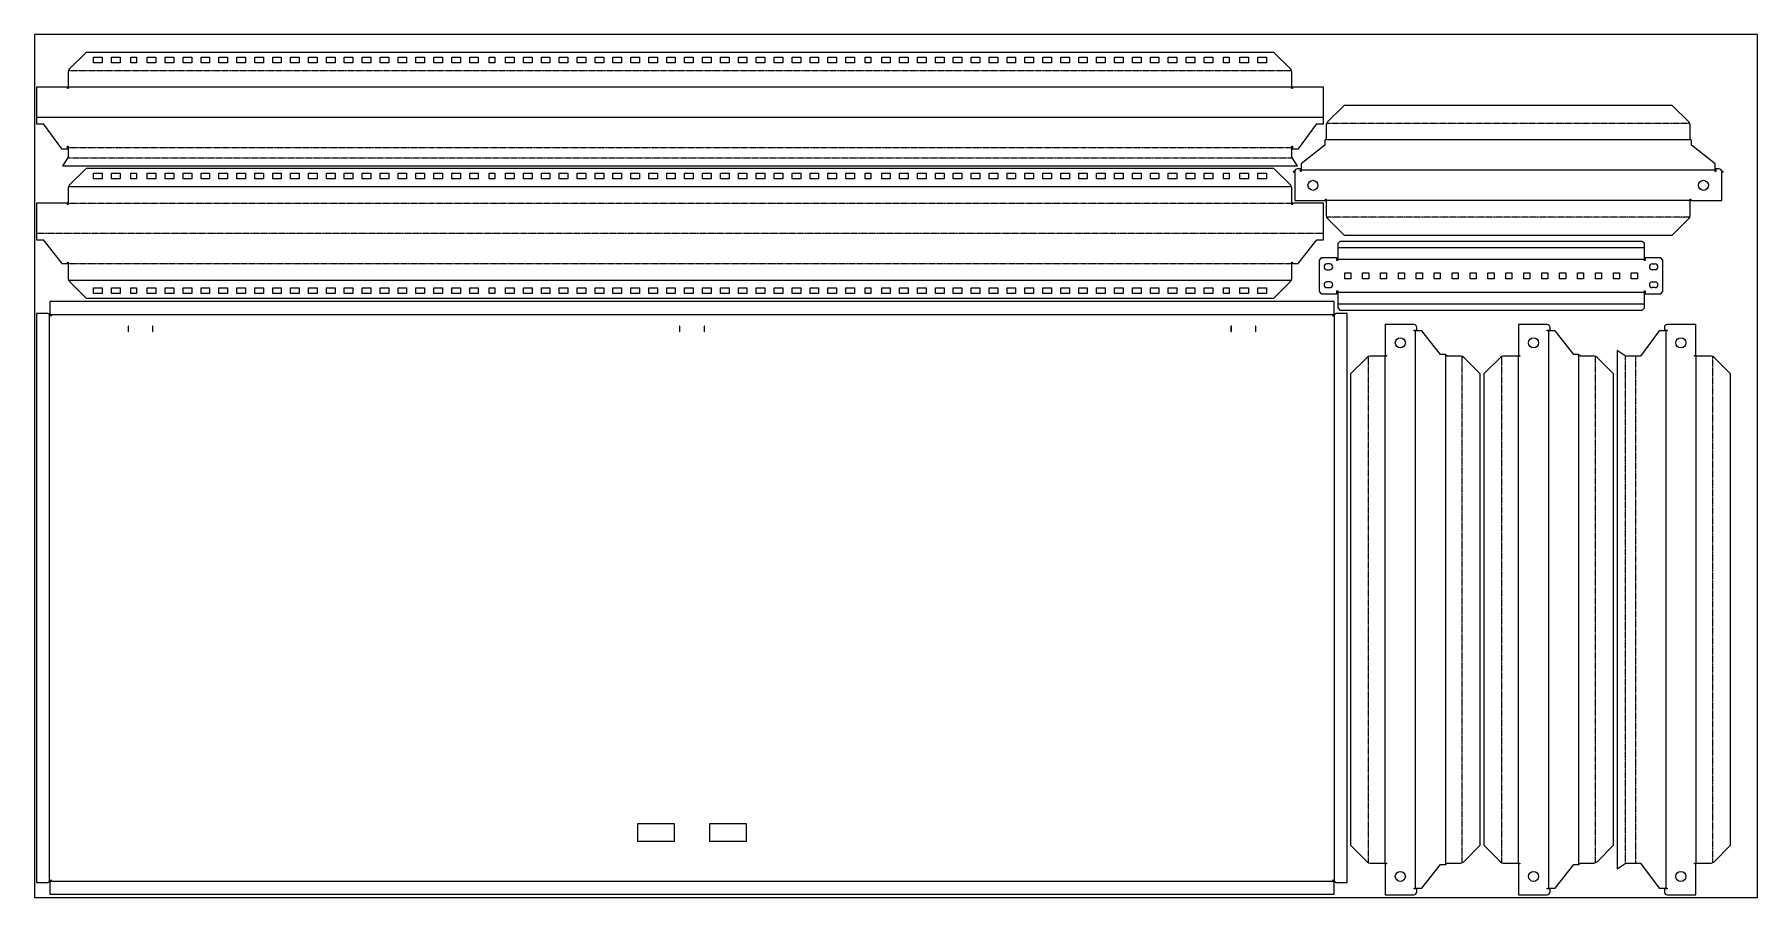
# Model space of a CAD drawing. Extents: x 0 to 2405, y 0 to 1205.
import ezdxf

# ---------------------------------------------------------------- set-up
doc = ezdxf.new("R2010")
doc.units = 0
doc.linetypes.add('HIDDEN', pattern=[0.375, 0.25, -0.125])
for name, color, linetype in [('GREEN', 3, 'CONTINUOUS'), ('RED', 1, 'CONTINUOUS'), ('WHITE', 7, 'CONTINUOUS')]:
    doc.layers.add(name, color=color, linetype=linetype)

msp = doc.modelspace()

# ---------------------------------------------------------------- linework, layer by layer
at = {"layer": 'GREEN', "linetype": 'HIDDEN'}
for p, q in [((47.565919, 1154.8935), (1754.434081, 1154.8935)), ((2310.356677, 1080.8935), (1803.643323, 1080.8935)), ((47, 1047.2545), (1755, 1047.2545)), ((46.319334, 1032.890096), (1755.680666, 1032.890096)), ((47, 969.6805), (1755, 969.6805)), ((2310.434081, 950.0415), (1803.565919, 950.0415)), ((3, 927.4675), (1799, 927.4675)), ((47, 885.2545), (1755, 885.2545)), ((1862.1065, 48.565919), (1862.1065, 755.434081)), ((1992.9585, 48.643323), (1992.9585, 755.356677)), ((2048.1065, 48.565919), (2048.1065, 755.434081)), ((2178.9585, 48.643323), (2178.9585, 755.356677)), ((2220.257905, 756.680666), (2220.257905, 47.319334)), ((2234.622309, 756), (2234.622309, 48)), ((2342.261309, 755.424142), (2342.261309, 48.641076))]:
    msp.add_line(p, q, dxfattribs=at)
at = {"layer": 'GREEN', "linetype": 'CONTINUOUS'}
for p, q in [((47, 1131.6805), (1755, 1131.6805)), ((3, 1089.4675), (1799, 1089.4675)), ((2312.479177, 1057.6805), (1801.520823, 1057.6805)), ((2346, 1015.4675), (1768, 1015.4675)), ((47.693489, 992.8935), (1754.306511, 992.8935)), ((2311, 973.2545), (1803, 973.2545)), ((1819, 907.3935), (2247, 907.3935)), ((1819, 891.1805), (2247, 891.1805)), ((47.566538, 862.0415), (1754.433462, 862.0415)), ((1819, 844.9675), (2247, 844.9675)), ((1819, 828.7545), (2247, 828.7545)), ((21.1065, 22.937), (21.1065, 813.637)), ((22.263, 813.8935), (1813.163, 813.8935)), ((1814.3195, 22.937), (1814.3195, 813.637)), ((1927.5325, 13), (1927.5325, 791)), ((2113.5325, 13), (2113.5325, 791)), ((2276.835309, 791), (2276.835309, 13)), ((1885.3195, 48), (1885.3195, 756)), ((1969.7455, 46.520823), (1969.7455, 757.479177)), ((2071.3195, 48), (2071.3195, 756)), ((2155.7455, 46.520823), (2155.7455, 757.479177)), ((2319.048309, 756), (2319.048309, 48)), ((22.263, 22.6805), (1813.163, 22.6805))]:
    msp.add_line(p, q, dxfattribs=at)
at = {"layer": 'RED', "linetype": 'CONTINUOUS'}
for p, q in [((130.648907, 797.887), (130.648907, 790.387)), ((131.148907, 797.887), (130.648907, 797.887)), ((131.148907, 790.387), (131.148907, 797.887)), ((165.348907, 797.887), (164.848907, 797.887)), ((164.848907, 797.887), (164.848907, 790.387)), ((165.348907, 790.387), (165.348907, 797.887)), ((900.363, 797.887), (900.363, 790.387)), ((900.863, 797.887), (900.363, 797.887)), ((900.863, 790.387), (900.863, 797.887)), ((935.063, 797.887), (934.563, 797.887)), ((934.563, 797.887), (934.563, 790.387)), ((935.063, 790.387), (935.063, 797.887)), ((1670.577093, 797.887), (1670.077093, 797.887)), ((1670.077093, 797.887), (1670.077093, 790.387)), ((1670.577093, 790.387), (1670.577093, 797.887)), ((1704.777093, 797.887), (1704.277093, 797.887)), ((1704.277093, 797.887), (1704.277093, 790.387)), ((1704.777093, 790.387), (1704.777093, 797.887)), ((130.648907, 790.387), (131.148907, 790.387)), ((164.848907, 790.387), (165.348907, 790.387)), ((900.363, 790.387), (900.863, 790.387)), ((934.563, 790.387), (935.063, 790.387)), ((1670.077093, 790.387), (1670.577093, 790.387)), ((1704.277093, 790.387), (1704.777093, 790.387))]:
    msp.add_line(p, q, dxfattribs=at)
at = {"layer": 'WHITE', "linetype": 'CONTINUOUS'}
for p, q in [((2405, 1205), (0, 1205)), ((0, 1205), (0, 0)), ((2405, 0), (2405, 1205)), ((72, 1180), (48.9, 1156.9)), ((1730, 1180), (72, 1180)), ((1753.1, 1156.9), (1730, 1180)), ((47.522926, 1154.828837), (47, 1152.887)), ((48.9, 1156.9), (47.522926, 1154.828837)), ((82.5, 1165.5), (82.5, 1173.5)), ((82.5, 1173.5), (94.5, 1173.5)), ((94.5, 1165.5), (82.5, 1165.5)), ((94.5, 1173.5), (94.5, 1165.5)), ((107.5, 1165.5), (107.5, 1173.5)), ((107.5, 1173.5), (119.5, 1173.5)), ((119.5, 1165.5), (107.5, 1165.5)), ((119.5, 1173.5), (119.5, 1165.5)), ((134.5, 1173.5), (142.5, 1173.5)), ((134.5, 1165.5), (134.5, 1173.5)), ((142.5, 1165.5), (134.5, 1165.5)), ((142.5, 1173.5), (142.5, 1165.5)), ((157.5, 1165.5), (157.5, 1173.5)), ((157.5, 1173.5), (169.5, 1173.5)), ((169.5, 1165.5), (157.5, 1165.5)), ((169.5, 1173.5), (169.5, 1165.5)), ((182.5, 1165.5), (182.5, 1173.5)), ((182.5, 1173.5), (194.5, 1173.5)), ((194.5, 1165.5), (182.5, 1165.5)), ((194.5, 1173.5), (194.5, 1165.5)), ((207.5, 1165.5), (207.5, 1173.5)), ((207.5, 1173.5), (219.5, 1173.5)), ((219.5, 1165.5), (207.5, 1165.5)), ((219.5, 1173.5), (219.5, 1165.5)), ((232.5, 1165.5), (232.5, 1173.5)), ((232.5, 1173.5), (244.5, 1173.5)), ((244.5, 1165.5), (232.5, 1165.5)), ((244.5, 1173.5), (244.5, 1165.5)), ((257.5, 1165.5), (257.5, 1173.5)), ((257.5, 1173.5), (269.5, 1173.5)), ((269.5, 1165.5), (257.5, 1165.5)), ((269.5, 1173.5), (269.5, 1165.5)), ((282.5, 1165.5), (282.5, 1173.5)), ((282.5, 1173.5), (294.5, 1173.5)), ((294.5, 1165.5), (282.5, 1165.5)), ((294.5, 1173.5), (294.5, 1165.5)), ((307.5, 1165.5), (307.5, 1173.5)), ((307.5, 1173.5), (319.5, 1173.5)), ((319.5, 1165.5), (307.5, 1165.5)), ((319.5, 1173.5), (319.5, 1165.5)), ((332.5, 1165.5), (332.5, 1173.5)), ((332.5, 1173.5), (344.5, 1173.5)), ((344.5, 1165.5), (332.5, 1165.5)), ((344.5, 1173.5), (344.5, 1165.5)), ((357.5, 1165.5), (357.5, 1173.5)), ((357.5, 1173.5), (369.5, 1173.5)), ((369.5, 1165.5), (357.5, 1165.5)), ((369.5, 1173.5), (369.5, 1165.5)), ((382.5, 1165.5), (382.5, 1173.5)), ((382.5, 1173.5), (394.5, 1173.5)), ((394.5, 1165.5), (382.5, 1165.5)), ((394.5, 1173.5), (394.5, 1165.5)), ((407.5, 1165.5), (407.5, 1173.5)), ((407.5, 1173.5), (419.5, 1173.5)), ((419.5, 1165.5), (407.5, 1165.5)), ((419.5, 1173.5), (419.5, 1165.5)), ((432.5, 1165.5), (432.5, 1173.5)), ((432.5, 1173.5), (444.5, 1173.5)), ((444.5, 1165.5), (432.5, 1165.5)), ((444.5, 1173.5), (444.5, 1165.5)), ((457.5, 1165.5), (457.5, 1173.5)), ((457.5, 1173.5), (469.5, 1173.5)), ((469.5, 1165.5), (457.5, 1165.5)), ((469.5, 1173.5), (469.5, 1165.5)), ((482.5, 1165.5), (482.5, 1173.5)), ((482.5, 1173.5), (494.5, 1173.5)), ((494.5, 1165.5), (482.5, 1165.5)), ((494.5, 1173.5), (494.5, 1165.5)), ((507.5, 1165.5), (507.5, 1173.5)), ((507.5, 1173.5), (519.5, 1173.5)), ((519.5, 1165.5), (507.5, 1165.5)), ((519.5, 1173.5), (519.5, 1165.5)), ((532.5, 1165.5), (532.5, 1173.5)), ((532.5, 1173.5), (544.5, 1173.5)), ((544.5, 1165.5), (532.5, 1165.5)), ((544.5, 1173.5), (544.5, 1165.5)), ((557.5, 1165.5), (557.5, 1173.5)), ((557.5, 1173.5), (569.5, 1173.5)), ((569.5, 1165.5), (557.5, 1165.5)), ((569.5, 1173.5), (569.5, 1165.5)), ((582.5, 1165.5), (582.5, 1173.5)), ((582.5, 1173.5), (594.5, 1173.5)), ((594.5, 1165.5), (582.5, 1165.5)), ((594.5, 1173.5), (594.5, 1165.5)), ((607.5, 1165.5), (607.5, 1173.5)), ((607.5, 1173.5), (619.5, 1173.5)), ((619.5, 1165.5), (607.5, 1165.5)), ((619.5, 1173.5), (619.5, 1165.5)), ((634.5, 1165.5), (634.5, 1173.5)), ((634.5, 1173.5), (642.5, 1173.5)), ((642.5, 1165.5), (634.5, 1165.5)), ((642.5, 1173.5), (642.5, 1165.5)), ((657.5, 1165.5), (657.5, 1173.5)), ((657.5, 1173.5), (669.5, 1173.5)), ((669.5, 1165.5), (657.5, 1165.5)), ((669.5, 1173.5), (669.5, 1165.5)), ((682.5, 1165.5), (682.5, 1173.5)), ((682.5, 1173.5), (694.5, 1173.5)), ((694.5, 1165.5), (682.5, 1165.5)), ((694.5, 1173.5), (694.5, 1165.5)), ((707.5, 1165.5), (707.5, 1173.5)), ((707.5, 1173.5), (719.5, 1173.5)), ((719.5, 1165.5), (707.5, 1165.5)), ((719.5, 1173.5), (719.5, 1165.5)), ((732.5, 1165.5), (732.5, 1173.5)), ((732.5, 1173.5), (744.5, 1173.5)), ((744.5, 1165.5), (732.5, 1165.5)), ((744.5, 1173.5), (744.5, 1165.5)), ((757.5, 1165.5), (757.5, 1173.5)), ((757.5, 1173.5), (769.5, 1173.5)), ((769.5, 1165.5), (757.5, 1165.5)), ((769.5, 1173.5), (769.5, 1165.5)), ((782.5, 1165.5), (782.5, 1173.5)), ((782.5, 1173.5), (794.5, 1173.5)), ((794.5, 1165.5), (782.5, 1165.5)), ((794.5, 1173.5), (794.5, 1165.5)), ((807.5, 1165.5), (807.5, 1173.5)), ((807.5, 1173.5), (819.5, 1173.5)), ((819.5, 1165.5), (807.5, 1165.5)), ((819.5, 1173.5), (819.5, 1165.5)), ((832.5, 1165.5), (832.5, 1173.5)), ((832.5, 1173.5), (844.5, 1173.5)), ((844.5, 1165.5), (832.5, 1165.5)), ((844.5, 1173.5), (844.5, 1165.5)), ((857.5, 1165.5), (857.5, 1173.5)), ((857.5, 1173.5), (869.5, 1173.5)), ((869.5, 1165.5), (857.5, 1165.5)), ((869.5, 1173.5), (869.5, 1165.5)), ((882.5, 1165.5), (882.5, 1173.5)), ((882.5, 1173.5), (894.5, 1173.5)), ((894.5, 1165.5), (882.5, 1165.5)), ((894.5, 1173.5), (894.5, 1165.5)), ((907.5, 1165.5), (907.5, 1173.5)), ((907.5, 1173.5), (919.5, 1173.5)), ((919.5, 1165.5), (907.5, 1165.5)), ((919.5, 1173.5), (919.5, 1165.5)), ((932.5, 1165.5), (932.5, 1173.5)), ((932.5, 1173.5), (944.5, 1173.5)), ((944.5, 1165.5), (932.5, 1165.5)), ((944.5, 1173.5), (944.5, 1165.5)), ((957.5, 1165.5), (957.5, 1173.5)), ((957.5, 1173.5), (969.5, 1173.5)), ((969.5, 1165.5), (957.5, 1165.5)), ((969.5, 1173.5), (969.5, 1165.5)), ((982.5, 1165.5), (982.5, 1173.5)), ((982.5, 1173.5), (994.5, 1173.5)), ((994.5, 1165.5), (982.5, 1165.5)), ((994.5, 1173.5), (994.5, 1165.5)), ((1007.5, 1165.5), (1007.5, 1173.5)), ((1007.5, 1173.5), (1019.5, 1173.5)), ((1019.5, 1165.5), (1007.5, 1165.5)), ((1019.5, 1173.5), (1019.5, 1165.5)), ((1032.5, 1165.5), (1032.5, 1173.5)), ((1032.5, 1173.5), (1044.5, 1173.5)), ((1044.5, 1165.5), (1032.5, 1165.5)), ((1044.5, 1173.5), (1044.5, 1165.5)), ((1057.5, 1165.5), (1057.5, 1173.5)), ((1057.5, 1173.5), (1069.5, 1173.5)), ((1069.5, 1165.5), (1057.5, 1165.5)), ((1069.5, 1173.5), (1069.5, 1165.5)), ((1082.5, 1165.5), (1082.5, 1173.5)), ((1082.5, 1173.5), (1094.5, 1173.5)), ((1094.5, 1165.5), (1082.5, 1165.5)), ((1094.5, 1173.5), (1094.5, 1165.5)), ((1107.5, 1165.5), (1107.5, 1173.5)), ((1107.5, 1173.5), (1119.5, 1173.5)), ((1119.5, 1165.5), (1107.5, 1165.5)), ((1119.5, 1173.5), (1119.5, 1165.5)), ((1132.5, 1165.5), (1132.5, 1173.5)), ((1132.5, 1173.5), (1144.5, 1173.5)), ((1144.5, 1165.5), (1132.5, 1165.5)), ((1144.5, 1173.5), (1144.5, 1165.5)), ((1159.5, 1165.5), (1159.5, 1173.5)), ((1159.5, 1173.5), (1167.5, 1173.5)), ((1167.5, 1165.5), (1159.5, 1165.5)), ((1167.5, 1173.5), (1167.5, 1165.5)), ((1182.5, 1165.5), (1182.5, 1173.5)), ((1182.5, 1173.5), (1194.5, 1173.5)), ((1194.5, 1165.5), (1182.5, 1165.5)), ((1194.5, 1173.5), (1194.5, 1165.5)), ((1207.5, 1165.5), (1207.5, 1173.5)), ((1207.5, 1173.5), (1219.5, 1173.5)), ((1219.5, 1165.5), (1207.5, 1165.5)), ((1219.5, 1173.5), (1219.5, 1165.5)), ((1232.5, 1165.5), (1232.5, 1173.5)), ((1232.5, 1173.5), (1244.5, 1173.5)), ((1244.5, 1165.5), (1232.5, 1165.5)), ((1244.5, 1173.5), (1244.5, 1165.5)), ((1257.5, 1165.5), (1257.5, 1173.5)), ((1257.5, 1173.5), (1269.5, 1173.5)), ((1269.5, 1165.5), (1257.5, 1165.5)), ((1269.5, 1173.5), (1269.5, 1165.5)), ((1282.5, 1165.5), (1282.5, 1173.5)), ((1282.5, 1173.5), (1294.5, 1173.5)), ((1294.5, 1165.5), (1282.5, 1165.5)), ((1294.5, 1173.5), (1294.5, 1165.5)), ((1307.5, 1165.5), (1307.5, 1173.5)), ((1307.5, 1173.5), (1319.5, 1173.5)), ((1319.5, 1165.5), (1307.5, 1165.5)), ((1319.5, 1173.5), (1319.5, 1165.5)), ((1332.5, 1165.5), (1332.5, 1173.5)), ((1332.5, 1173.5), (1344.5, 1173.5)), ((1344.5, 1165.5), (1332.5, 1165.5)), ((1344.5, 1173.5), (1344.5, 1165.5)), ((1357.5, 1165.5), (1357.5, 1173.5)), ((1357.5, 1173.5), (1369.5, 1173.5)), ((1369.5, 1165.5), (1357.5, 1165.5)), ((1369.5, 1173.5), (1369.5, 1165.5)), ((1382.5, 1165.5), (1382.5, 1173.5)), ((1382.5, 1173.5), (1394.5, 1173.5)), ((1394.5, 1165.5), (1382.5, 1165.5)), ((1394.5, 1173.5), (1394.5, 1165.5)), ((1407.5, 1165.5), (1407.5, 1173.5)), ((1407.5, 1173.5), (1419.5, 1173.5)), ((1419.5, 1165.5), (1407.5, 1165.5)), ((1419.5, 1173.5), (1419.5, 1165.5)), ((1432.5, 1165.5), (1432.5, 1173.5)), ((1432.5, 1173.5), (1444.5, 1173.5)), ((1444.5, 1165.5), (1432.5, 1165.5)), ((1444.5, 1173.5), (1444.5, 1165.5)), ((1457.5, 1165.5), (1457.5, 1173.5)), ((1457.5, 1173.5), (1469.5, 1173.5)), ((1469.5, 1165.5), (1457.5, 1165.5)), ((1469.5, 1173.5), (1469.5, 1165.5)), ((1482.5, 1165.5), (1482.5, 1173.5)), ((1482.5, 1173.5), (1494.5, 1173.5)), ((1494.5, 1165.5), (1482.5, 1165.5)), ((1494.5, 1173.5), (1494.5, 1165.5)), ((1507.5, 1165.5), (1507.5, 1173.5)), ((1507.5, 1173.5), (1519.5, 1173.5)), ((1519.5, 1165.5), (1507.5, 1165.5)), ((1519.5, 1173.5), (1519.5, 1165.5)), ((1532.5, 1165.5), (1532.5, 1173.5)), ((1532.5, 1173.5), (1544.5, 1173.5)), ((1544.5, 1165.5), (1532.5, 1165.5)), ((1544.5, 1173.5), (1544.5, 1165.5)), ((1557.5, 1165.5), (1557.5, 1173.5)), ((1557.5, 1173.5), (1569.5, 1173.5)), ((1569.5, 1165.5), (1557.5, 1165.5)), ((1569.5, 1173.5), (1569.5, 1165.5)), ((1582.5, 1165.5), (1582.5, 1173.5)), ((1582.5, 1173.5), (1594.5, 1173.5)), ((1594.5, 1165.5), (1582.5, 1165.5)), ((1594.5, 1173.5), (1594.5, 1165.5)), ((1607.5, 1165.5), (1607.5, 1173.5)), ((1607.5, 1173.5), (1619.5, 1173.5)), ((1619.5, 1165.5), (1607.5, 1165.5)), ((1619.5, 1173.5), (1619.5, 1165.5)), ((1632.5, 1165.5), (1632.5, 1173.5)), ((1632.5, 1173.5), (1644.5, 1173.5)), ((1644.5, 1165.5), (1632.5, 1165.5)), ((1644.5, 1173.5), (1644.5, 1165.5)), ((1659.5, 1165.5), (1659.5, 1173.5)), ((1659.5, 1173.5), (1667.5, 1173.5)), ((1667.5, 1165.5), (1659.5, 1165.5)), ((1667.5, 1173.5), (1667.5, 1165.5)), ((1682.5, 1165.5), (1682.5, 1173.5)), ((1682.5, 1173.5), (1694.5, 1173.5)), ((1694.5, 1165.5), (1682.5, 1165.5)), ((1694.5, 1173.5), (1694.5, 1165.5)), ((1707.5, 1165.5), (1707.5, 1173.5)), ((1707.5, 1173.5), (1719.5, 1173.5)), ((1719.5, 1165.5), (1707.5, 1165.5)), ((1719.5, 1173.5), (1719.5, 1165.5)), ((1754.477074, 1154.828837), (1753.1, 1156.9)), ((1755, 1152.887), (1754.477074, 1154.828837)), ((46, 1131.574), (3, 1131.574)), ((3, 1131.574), (3, 1080.361)), ((46, 1129.674), (46, 1131.574)), ((47, 1152.887), (47, 1129.674)), ((1755, 1129.674), (1755, 1152.887)), ((1799, 1131.574), (1756, 1131.574)), ((1756, 1131.574), (1756, 1129.674)), ((1799, 1080.361), (1799, 1131.574)), ((47, 1129.674), (46, 1129.674)), ((1756, 1129.674), (1755, 1129.674)), ((1804.9, 1082.9), (1803.759026, 1081.254376)), ((1828, 1106), (1804.9, 1082.9)), ((2286, 1106), (1828, 1106)), ((2309.1, 1082.9), (2286, 1106)), ((2310.240974, 1081.254376), (2309.1, 1082.9)), ((3, 1080.361), (12, 1080.361)), ((12, 1080.361), (37.884244, 1045.361)), ((1764.115756, 1045.361), (1790, 1080.361)), ((1790, 1080.361), (1799, 1080.361)), ((1803, 1059.687), (1801, 1056.974005)), ((1803.759026, 1081.254376), (1803, 1078.887)), ((1803, 1078.887), (1803, 1059.687)), ((2311, 1078.887), (2310.240974, 1081.254376)), ((2311, 1059.687), (2311, 1078.887)), ((2313, 1056.974005), (2311, 1059.687)), ((37.884244, 1045.361), (46, 1045.361)), ((47, 1034.414752), (45.638668, 1031.36544)), ((46, 1045.361), (46, 1049.261)), ((46, 1049.261), (47, 1049.261)), ((47, 1049.261), (47, 1034.414752)), ((1755, 1034.414752), (1755, 1049.261)), ((1755, 1049.261), (1756, 1049.261)), ((1756.361332, 1031.36544), (1755, 1034.414752)), ((1756, 1049.261), (1756, 1045.361)), ((1756, 1045.361), (1764.115756, 1045.361)), ((1801, 1050.574), (1768, 1024.574)), ((1801, 1056.974005), (1801, 1050.574)), ((2313, 1050.574), (2313, 1056.974005)), ((2346, 1024.574), (2313, 1050.574)), ((45.638668, 1031.36544), (39.125853, 1021.632191)), ((39.125853, 1021.632191), (1762.874147, 1021.632191)), ((72.05, 1018), (48.95, 994.9)), ((1729.95, 1018), (72.05, 1018)), ((82.5, 1003.5), (82.5, 1011.5)), ((82.5, 1011.5), (94.5, 1011.5)), ((94.5, 1011.5), (94.5, 1003.5)), ((107.5, 1003.5), (107.5, 1011.5)), ((107.5, 1011.5), (119.5, 1011.5)), ((119.5, 1011.5), (119.5, 1003.5)), ((134.5, 1003.5), (134.5, 1011.5)), ((134.5, 1011.5), (142.5, 1011.5)), ((142.5, 1011.5), (142.5, 1003.5)), ((157.5, 1003.5), (157.5, 1011.5)), ((157.5, 1011.5), (169.5, 1011.5)), ((169.5, 1011.5), (169.5, 1003.5)), ((182.5, 1003.5), (182.5, 1011.5)), ((182.5, 1011.5), (194.5, 1011.5)), ((194.5, 1011.5), (194.5, 1003.5)), ((207.5, 1003.5), (207.5, 1011.5)), ((207.5, 1011.5), (219.5, 1011.5)), ((219.5, 1011.5), (219.5, 1003.5)), ((232.5, 1003.5), (232.5, 1011.5)), ((232.5, 1011.5), (244.5, 1011.5)), ((244.5, 1011.5), (244.5, 1003.5)), ((257.5, 1003.5), (257.5, 1011.5)), ((257.5, 1011.5), (269.5, 1011.5)), ((269.5, 1011.5), (269.5, 1003.5)), ((282.5, 1003.5), (282.5, 1011.5)), ((282.5, 1011.5), (294.5, 1011.5)), ((294.5, 1011.5), (294.5, 1003.5)), ((307.5, 1003.5), (307.5, 1011.5)), ((307.5, 1011.5), (319.5, 1011.5)), ((319.5, 1011.5), (319.5, 1003.5)), ((332.5, 1003.5), (332.5, 1011.5)), ((332.5, 1011.5), (344.5, 1011.5)), ((344.5, 1011.5), (344.5, 1003.5)), ((357.5, 1003.5), (357.5, 1011.5)), ((357.5, 1011.5), (369.5, 1011.5)), ((369.5, 1011.5), (369.5, 1003.5)), ((382.5, 1003.5), (382.5, 1011.5)), ((382.5, 1011.5), (394.5, 1011.5)), ((394.5, 1011.5), (394.5, 1003.5)), ((407.5, 1003.5), (407.5, 1011.5)), ((407.5, 1011.5), (419.5, 1011.5)), ((419.5, 1011.5), (419.5, 1003.5)), ((432.5, 1003.5), (432.5, 1011.5)), ((432.5, 1011.5), (444.5, 1011.5)), ((444.5, 1011.5), (444.5, 1003.5)), ((457.5, 1003.5), (457.5, 1011.5)), ((457.5, 1011.5), (469.5, 1011.5)), ((469.5, 1011.5), (469.5, 1003.5)), ((482.5, 1003.5), (482.5, 1011.5)), ((482.5, 1011.5), (494.5, 1011.5)), ((494.5, 1011.5), (494.5, 1003.5)), ((507.5, 1003.5), (507.5, 1011.5)), ((507.5, 1011.5), (519.5, 1011.5)), ((519.5, 1011.5), (519.5, 1003.5)), ((532.5, 1003.5), (532.5, 1011.5)), ((532.5, 1011.5), (544.5, 1011.5)), ((544.5, 1011.5), (544.5, 1003.5)), ((557.5, 1003.5), (557.5, 1011.5)), ((557.5, 1011.5), (569.5, 1011.5)), ((569.5, 1011.5), (569.5, 1003.5)), ((582.5, 1003.5), (582.5, 1011.5)), ((582.5, 1011.5), (594.5, 1011.5)), ((594.5, 1011.5), (594.5, 1003.5)), ((607.5, 1003.5), (607.5, 1011.5)), ((607.5, 1011.5), (619.5, 1011.5)), ((619.5, 1011.5), (619.5, 1003.5)), ((634.5, 1003.5), (634.5, 1011.5)), ((634.5, 1011.5), (642.5, 1011.5)), ((642.5, 1011.5), (642.5, 1003.5)), ((657.5, 1003.5), (657.5, 1011.5)), ((657.5, 1011.5), (669.5, 1011.5)), ((669.5, 1011.5), (669.5, 1003.5)), ((682.5, 1003.5), (682.5, 1011.5)), ((682.5, 1011.5), (694.5, 1011.5)), ((694.5, 1011.5), (694.5, 1003.5)), ((707.5, 1003.5), (707.5, 1011.5)), ((707.5, 1011.5), (719.5, 1011.5)), ((719.5, 1011.5), (719.5, 1003.5)), ((732.5, 1003.5), (732.5, 1011.5)), ((732.5, 1011.5), (744.5, 1011.5)), ((744.5, 1011.5), (744.5, 1003.5)), ((757.5, 1003.5), (757.5, 1011.5)), ((757.5, 1011.5), (769.5, 1011.5)), ((769.5, 1011.5), (769.5, 1003.5)), ((782.5, 1003.5), (782.5, 1011.5)), ((782.5, 1011.5), (794.5, 1011.5)), ((794.5, 1011.5), (794.5, 1003.5)), ((807.5, 1003.5), (807.5, 1011.5)), ((807.5, 1011.5), (819.5, 1011.5)), ((819.5, 1011.5), (819.5, 1003.5)), ((832.5, 1003.5), (832.5, 1011.5)), ((832.5, 1011.5), (844.5, 1011.5)), ((844.5, 1011.5), (844.5, 1003.5)), ((857.5, 1003.5), (857.5, 1011.5)), ((857.5, 1011.5), (869.5, 1011.5)), ((869.5, 1011.5), (869.5, 1003.5)), ((882.5, 1003.5), (882.5, 1011.5)), ((882.5, 1011.5), (894.5, 1011.5)), ((894.5, 1011.5), (894.5, 1003.5)), ((907.5, 1003.5), (907.5, 1011.5)), ((907.5, 1011.5), (919.5, 1011.5)), ((919.5, 1011.5), (919.5, 1003.5)), ((932.5, 1003.5), (932.5, 1011.5)), ((932.5, 1011.5), (944.5, 1011.5)), ((944.5, 1011.5), (944.5, 1003.5)), ((957.5, 1003.5), (957.5, 1011.5)), ((957.5, 1011.5), (969.5, 1011.5)), ((969.5, 1011.5), (969.5, 1003.5)), ((982.5, 1003.5), (982.5, 1011.5)), ((982.5, 1011.5), (994.5, 1011.5)), ((994.5, 1011.5), (994.5, 1003.5)), ((1007.5, 1003.5), (1007.5, 1011.5)), ((1007.5, 1011.5), (1019.5, 1011.5)), ((1019.5, 1011.5), (1019.5, 1003.5)), ((1032.5, 1003.5), (1032.5, 1011.5)), ((1032.5, 1011.5), (1044.5, 1011.5)), ((1044.5, 1011.5), (1044.5, 1003.5)), ((1057.5, 1003.5), (1057.5, 1011.5)), ((1057.5, 1011.5), (1069.5, 1011.5)), ((1069.5, 1011.5), (1069.5, 1003.5)), ((1082.5, 1003.5), (1082.5, 1011.5)), ((1082.5, 1011.5), (1094.5, 1011.5)), ((1094.5, 1011.5), (1094.5, 1003.5)), ((1107.5, 1003.5), (1107.5, 1011.5)), ((1107.5, 1011.5), (1119.5, 1011.5)), ((1119.5, 1011.5), (1119.5, 1003.5)), ((1132.5, 1003.5), (1132.5, 1011.5)), ((1132.5, 1011.5), (1144.5, 1011.5)), ((1144.5, 1011.5), (1144.5, 1003.5)), ((1159.5, 1003.5), (1159.5, 1011.5)), ((1159.5, 1011.5), (1167.5, 1011.5)), ((1167.5, 1011.5), (1167.5, 1003.5)), ((1182.5, 1003.5), (1182.5, 1011.5)), ((1182.5, 1011.5), (1194.5, 1011.5)), ((1194.5, 1011.5), (1194.5, 1003.5)), ((1207.5, 1003.5), (1207.5, 1011.5)), ((1207.5, 1011.5), (1219.5, 1011.5)), ((1219.5, 1011.5), (1219.5, 1003.5)), ((1232.5, 1003.5), (1232.5, 1011.5)), ((1232.5, 1011.5), (1244.5, 1011.5)), ((1244.5, 1011.5), (1244.5, 1003.5)), ((1257.5, 1003.5), (1257.5, 1011.5)), ((1257.5, 1011.5), (1269.5, 1011.5)), ((1269.5, 1011.5), (1269.5, 1003.5)), ((1282.5, 1003.5), (1282.5, 1011.5)), ((1282.5, 1011.5), (1294.5, 1011.5)), ((1294.5, 1011.5), (1294.5, 1003.5)), ((1307.5, 1003.5), (1307.5, 1011.5)), ((1307.5, 1011.5), (1319.5, 1011.5)), ((1319.5, 1011.5), (1319.5, 1003.5)), ((1332.5, 1003.5), (1332.5, 1011.5)), ((1332.5, 1011.5), (1344.5, 1011.5)), ((1344.5, 1011.5), (1344.5, 1003.5)), ((1357.5, 1003.5), (1357.5, 1011.5)), ((1357.5, 1011.5), (1369.5, 1011.5)), ((1369.5, 1011.5), (1369.5, 1003.5)), ((1382.5, 1003.5), (1382.5, 1011.5)), ((1382.5, 1011.5), (1394.5, 1011.5)), ((1394.5, 1011.5), (1394.5, 1003.5)), ((1407.5, 1003.5), (1407.5, 1011.5)), ((1407.5, 1011.5), (1419.5, 1011.5)), ((1419.5, 1011.5), (1419.5, 1003.5)), ((1432.5, 1003.5), (1432.5, 1011.5)), ((1432.5, 1011.5), (1444.5, 1011.5)), ((1444.5, 1011.5), (1444.5, 1003.5)), ((1457.5, 1003.5), (1457.5, 1011.5)), ((1457.5, 1011.5), (1469.5, 1011.5)), ((1469.5, 1011.5), (1469.5, 1003.5)), ((1482.5, 1003.5), (1482.5, 1011.5)), ((1482.5, 1011.5), (1494.5, 1011.5)), ((1494.5, 1011.5), (1494.5, 1003.5)), ((1507.5, 1003.5), (1507.5, 1011.5)), ((1507.5, 1011.5), (1519.5, 1011.5)), ((1519.5, 1011.5), (1519.5, 1003.5)), ((1532.5, 1003.5), (1532.5, 1011.5)), ((1532.5, 1011.5), (1544.5, 1011.5)), ((1544.5, 1011.5), (1544.5, 1003.5)), ((1557.5, 1003.5), (1557.5, 1011.5)), ((1557.5, 1011.5), (1569.5, 1011.5)), ((1569.5, 1011.5), (1569.5, 1003.5)), ((1582.5, 1003.5), (1582.5, 1011.5)), ((1582.5, 1011.5), (1594.5, 1011.5)), ((1594.5, 1011.5), (1594.5, 1003.5)), ((1607.5, 1003.5), (1607.5, 1011.5)), ((1607.5, 1011.5), (1619.5, 1011.5)), ((1619.5, 1011.5), (1619.5, 1003.5)), ((1632.5, 1003.5), (1632.5, 1011.5)), ((1632.5, 1011.5), (1644.5, 1011.5)), ((1644.5, 1011.5), (1644.5, 1003.5)), ((1659.5, 1003.5), (1659.5, 1011.5)), ((1659.5, 1011.5), (1667.5, 1011.5)), ((1667.5, 1011.5), (1667.5, 1003.5)), ((1682.5, 1003.5), (1682.5, 1011.5)), ((1682.5, 1011.5), (1694.5, 1011.5)), ((1694.5, 1011.5), (1694.5, 1003.5)), ((1707.5, 1003.5), (1707.5, 1011.5)), ((1707.5, 1011.5), (1719.5, 1011.5)), ((1719.5, 1011.5), (1719.5, 1003.5)), ((1753.05, 994.9), (1729.95, 1018)), ((1762.874147, 1021.632191), (1756.361332, 1031.36544)), ((1759, 1013.461), (1757, 1013.461)), ((1757, 1013.461), (1757, 1013.161)), ((1757, 1013.161), (1759, 1013.161)), ((1759, 1013.161), (1759, 973.361)), ((1767, 1017.361), (1762.99875, 1017.361)), ((1767, 1013.461), (1767, 1017.361)), ((1768, 1013.461), (1767, 1013.461)), ((1768, 1024.574), (1768, 1013.461)), ((2346, 1013.461), (2346, 1024.574)), ((2347, 1013.461), (2346, 1013.461)), ((2351.00125, 1017.361), (2347, 1017.361)), ((2347, 1017.361), (2347, 1013.461)), ((2357, 1013.461), (2355, 1013.461)), ((2355, 973.361), (2355, 1013.161)), ((2355, 1013.161), (2357, 1013.161)), ((2357, 1013.161), (2357, 1013.461)), ((47.809451, 993.25509), (47.05, 990.887)), ((47.05, 990.887), (47.05, 984.787)), ((48.95, 994.9), (47.809451, 993.25509)), ((94.5, 1003.5), (82.5, 1003.5)), ((119.5, 1003.5), (107.5, 1003.5)), ((142.5, 1003.5), (134.5, 1003.5)), ((169.5, 1003.5), (157.5, 1003.5)), ((194.5, 1003.5), (182.5, 1003.5)), ((219.5, 1003.5), (207.5, 1003.5)), ((244.5, 1003.5), (232.5, 1003.5)), ((269.5, 1003.5), (257.5, 1003.5)), ((294.5, 1003.5), (282.5, 1003.5)), ((319.5, 1003.5), (307.5, 1003.5)), ((344.5, 1003.5), (332.5, 1003.5)), ((369.5, 1003.5), (357.5, 1003.5)), ((394.5, 1003.5), (382.5, 1003.5)), ((419.5, 1003.5), (407.5, 1003.5)), ((444.5, 1003.5), (432.5, 1003.5)), ((469.5, 1003.5), (457.5, 1003.5)), ((494.5, 1003.5), (482.5, 1003.5)), ((519.5, 1003.5), (507.5, 1003.5)), ((544.5, 1003.5), (532.5, 1003.5)), ((569.5, 1003.5), (557.5, 1003.5)), ((594.5, 1003.5), (582.5, 1003.5)), ((619.5, 1003.5), (607.5, 1003.5)), ((642.5, 1003.5), (634.5, 1003.5)), ((669.5, 1003.5), (657.5, 1003.5)), ((694.5, 1003.5), (682.5, 1003.5)), ((719.5, 1003.5), (707.5, 1003.5)), ((744.5, 1003.5), (732.5, 1003.5)), ((769.5, 1003.5), (757.5, 1003.5)), ((794.5, 1003.5), (782.5, 1003.5)), ((819.5, 1003.5), (807.5, 1003.5)), ((844.5, 1003.5), (832.5, 1003.5)), ((869.5, 1003.5), (857.5, 1003.5)), ((894.5, 1003.5), (882.5, 1003.5)), ((919.5, 1003.5), (907.5, 1003.5)), ((944.5, 1003.5), (932.5, 1003.5)), ((969.5, 1003.5), (957.5, 1003.5)), ((994.5, 1003.5), (982.5, 1003.5)), ((1019.5, 1003.5), (1007.5, 1003.5)), ((1044.5, 1003.5), (1032.5, 1003.5)), ((1069.5, 1003.5), (1057.5, 1003.5)), ((1094.5, 1003.5), (1082.5, 1003.5)), ((1119.5, 1003.5), (1107.5, 1003.5)), ((1144.5, 1003.5), (1132.5, 1003.5)), ((1167.5, 1003.5), (1159.5, 1003.5)), ((1194.5, 1003.5), (1182.5, 1003.5)), ((1219.5, 1003.5), (1207.5, 1003.5)), ((1244.5, 1003.5), (1232.5, 1003.5)), ((1269.5, 1003.5), (1257.5, 1003.5)), ((1294.5, 1003.5), (1282.5, 1003.5)), ((1319.5, 1003.5), (1307.5, 1003.5)), ((1344.5, 1003.5), (1332.5, 1003.5)), ((1369.5, 1003.5), (1357.5, 1003.5)), ((1394.5, 1003.5), (1382.5, 1003.5)), ((1419.5, 1003.5), (1407.5, 1003.5)), ((1444.5, 1003.5), (1432.5, 1003.5)), ((1469.5, 1003.5), (1457.5, 1003.5)), ((1494.5, 1003.5), (1482.5, 1003.5)), ((1519.5, 1003.5), (1507.5, 1003.5)), ((1544.5, 1003.5), (1532.5, 1003.5)), ((1569.5, 1003.5), (1557.5, 1003.5)), ((1594.5, 1003.5), (1582.5, 1003.5)), ((1619.5, 1003.5), (1607.5, 1003.5)), ((1644.5, 1003.5), (1632.5, 1003.5)), ((1667.5, 1003.5), (1659.5, 1003.5)), ((1694.5, 1003.5), (1682.5, 1003.5)), ((1719.5, 1003.5), (1707.5, 1003.5)), ((1754.190549, 993.25509), (1753.05, 994.9)), ((1754.95, 990.887), (1754.190549, 993.25509)), ((1754.95, 984.787), (1754.95, 990.887)), ((46, 969.574), (3, 969.574)), ((3, 969.574), (3, 918.361)), ((46, 967.674), (46, 969.574)), ((47, 967.674), (46, 967.674)), ((47.05, 984.787), (47, 984.787)), ((47, 984.787), (47, 967.674)), ((1755, 984.787), (1754.95, 984.787)), ((1755, 967.674), (1755, 984.787)), ((1756, 967.674), (1755, 967.674)), ((1799, 969.574), (1756, 969.574)), ((1756, 969.574), (1756, 967.674)), ((1759, 973.361), (1802, 973.361)), ((1799, 918.361), (1799, 969.574)), ((1802, 973.361), (1802, 975.261)), ((1802, 975.261), (1803, 975.261)), ((1803, 975.261), (1803, 952.048)), ((2311, 952.048), (2311, 975.261)), ((2311, 975.261), (2312, 975.261)), ((2312, 975.261), (2312, 973.361)), ((2312, 973.361), (2355, 973.361)), ((1803, 952.048), (1803.522926, 950.106163)), ((1803.522926, 950.106163), (1804.9, 948.035)), ((1804.9, 948.035), (1828, 924.935)), ((2286, 924.935), (2309.1, 948.035)), ((2309.1, 948.035), (2310.477074, 950.106163)), ((2310.477074, 950.106163), (2311, 952.048)), ((3, 918.361), (12, 918.361)), ((12, 918.361), (38, 885.361)), ((1764, 885.361), (1790, 918.361)), ((1790, 918.361), (1799, 918.361)), ((1822, 916), (1819, 913)), ((2244, 916), (1822, 916)), ((1828, 924.935), (2286, 924.935)), ((2247, 913), (2244, 916)), ((1796, 893.074), (1793, 890.074)), ((1793, 890.074), (1793, 846.074)), ((1818, 893.074), (1796, 893.074)), ((1818, 889.174), (1818, 893.074)), ((1819, 913), (1819, 889.174)), ((2247, 889.174), (2247, 913)), ((2270, 893.074), (2248, 893.074)), ((2248, 893.074), (2248, 889.174)), ((2273, 890.074), (2270, 893.074)), ((2273, 846.074), (2273, 890.074)), ((38, 885.361), (46, 885.361)), ((46, 885.361), (46, 887.261)), ((46, 887.261), (47, 887.261)), ((47, 887.261), (47, 864.048)), ((1755, 864.048), (1755, 887.261)), ((1755, 887.261), (1756, 887.261)), ((1756, 887.261), (1756, 885.361)), ((1756, 885.361), (1764, 885.361)), ((1808, 884.574), (1804, 884.574)), ((1804, 876.574), (1808, 876.574)), ((1819, 889.174), (1818, 889.174)), ((1828.75, 863.824), (1828.75, 872.324)), ((1828.75, 872.324), (1837.25, 872.324)), ((1837.25, 872.324), (1837.25, 863.824)), ((1853.75, 863.824), (1853.75, 872.324)), ((1853.75, 872.324), (1862.25, 872.324)), ((1862.25, 872.324), (1862.25, 863.824)), ((1878.75, 863.824), (1878.75, 872.324)), ((1878.75, 872.324), (1887.25, 872.324)), ((1887.25, 872.324), (1887.25, 863.824)), ((1903.75, 863.824), (1903.75, 872.324)), ((1903.75, 872.324), (1912.25, 872.324)), ((1912.25, 872.324), (1912.25, 863.824)), ((1928.75, 863.824), (1928.75, 872.324)), ((1928.75, 872.324), (1937.25, 872.324)), ((1937.25, 872.324), (1937.25, 863.824)), ((1953.75, 863.824), (1953.75, 872.324)), ((1953.75, 872.324), (1962.25, 872.324)), ((1962.25, 872.324), (1962.25, 863.824)), ((1978.75, 863.824), (1978.75, 872.324)), ((1978.75, 872.324), (1987.25, 872.324)), ((1987.25, 872.324), (1987.25, 863.824)), ((2003.75, 863.824), (2003.75, 872.324)), ((2003.75, 872.324), (2012.25, 872.324)), ((2012.25, 872.324), (2012.25, 863.824)), ((2028.75, 863.824), (2028.75, 872.324)), ((2028.75, 872.324), (2037.25, 872.324)), ((2037.25, 872.324), (2037.25, 863.824)), ((2053.75, 863.824), (2053.75, 872.324)), ((2053.75, 872.324), (2062.25, 872.324)), ((2062.25, 872.324), (2062.25, 863.824)), ((2078.75, 863.824), (2078.75, 872.324)), ((2078.75, 872.324), (2087.25, 872.324)), ((2087.25, 872.324), (2087.25, 863.824)), ((2103.75, 863.824), (2103.75, 872.324)), ((2103.75, 872.324), (2112.25, 872.324)), ((2112.25, 872.324), (2112.25, 863.824)), ((2128.75, 863.824), (2128.75, 872.324)), ((2128.75, 872.324), (2137.25, 872.324)), ((2137.25, 872.324), (2137.25, 863.824)), ((2153.75, 863.824), (2153.75, 872.324)), ((2153.75, 872.324), (2162.25, 872.324)), ((2162.25, 872.324), (2162.25, 863.824)), ((2178.75, 863.824), (2178.75, 872.324)), ((2178.75, 872.324), (2187.25, 872.324)), ((2187.25, 872.324), (2187.25, 863.824)), ((2203.75, 863.824), (2203.75, 872.324)), ((2203.75, 872.324), (2212.25, 872.324)), ((2212.25, 872.324), (2212.25, 863.824)), ((2228.75, 863.824), (2228.75, 872.324)), ((2228.75, 872.324), (2237.25, 872.324)), ((2237.25, 872.324), (2237.25, 863.824)), ((2248, 889.174), (2247, 889.174)), ((2258, 884.574), (2262, 884.574)), ((2262, 876.574), (2258, 876.574)), ((47, 864.048), (47.520781, 862.110352)), ((47.520781, 862.110352), (48.9, 860.035)), ((48.9, 860.035), (72, 836.935)), ((82.5, 843.435), (82.5, 851.435)), ((82.5, 851.435), (94.5, 851.435)), ((94.5, 843.435), (82.5, 843.435)), ((94.5, 851.435), (94.5, 843.435)), ((107.5, 843.435), (107.5, 851.435)), ((107.5, 851.435), (119.5, 851.435)), ((119.5, 843.435), (107.5, 843.435)), ((119.5, 851.435), (119.5, 843.435)), ((134.5, 851.435), (142.5, 851.435)), ((134.5, 843.435), (134.5, 851.435)), ((142.5, 843.435), (134.5, 843.435)), ((142.5, 851.435), (142.5, 843.435)), ((157.5, 843.435), (157.5, 851.435)), ((157.5, 851.435), (169.5, 851.435)), ((169.5, 843.435), (157.5, 843.435)), ((169.5, 851.435), (169.5, 843.435)), ((182.5, 843.435), (182.5, 851.435)), ((182.5, 851.435), (194.5, 851.435)), ((194.5, 843.435), (182.5, 843.435)), ((194.5, 851.435), (194.5, 843.435)), ((207.5, 843.435), (207.5, 851.435)), ((207.5, 851.435), (219.5, 851.435)), ((219.5, 843.435), (207.5, 843.435)), ((219.5, 851.435), (219.5, 843.435)), ((232.5, 843.435), (232.5, 851.435)), ((232.5, 851.435), (244.5, 851.435)), ((244.5, 843.435), (232.5, 843.435)), ((244.5, 851.435), (244.5, 843.435)), ((257.5, 843.435), (257.5, 851.435)), ((257.5, 851.435), (269.5, 851.435)), ((269.5, 843.435), (257.5, 843.435)), ((269.5, 851.435), (269.5, 843.435)), ((282.5, 843.435), (282.5, 851.435)), ((282.5, 851.435), (294.5, 851.435)), ((294.5, 843.435), (282.5, 843.435)), ((294.5, 851.435), (294.5, 843.435)), ((307.5, 843.435), (307.5, 851.435)), ((307.5, 851.435), (319.5, 851.435)), ((319.5, 843.435), (307.5, 843.435)), ((319.5, 851.435), (319.5, 843.435)), ((332.5, 843.435), (332.5, 851.435)), ((332.5, 851.435), (344.5, 851.435)), ((344.5, 843.435), (332.5, 843.435)), ((344.5, 851.435), (344.5, 843.435)), ((357.5, 843.435), (357.5, 851.435)), ((357.5, 851.435), (369.5, 851.435)), ((369.5, 843.435), (357.5, 843.435)), ((369.5, 851.435), (369.5, 843.435)), ((382.5, 843.435), (382.5, 851.435)), ((382.5, 851.435), (394.5, 851.435)), ((394.5, 843.435), (382.5, 843.435)), ((394.5, 851.435), (394.5, 843.435)), ((407.5, 843.435), (407.5, 851.435)), ((407.5, 851.435), (419.5, 851.435)), ((419.5, 843.435), (407.5, 843.435)), ((419.5, 851.435), (419.5, 843.435)), ((432.5, 843.435), (432.5, 851.435)), ((432.5, 851.435), (444.5, 851.435)), ((444.5, 843.435), (432.5, 843.435)), ((444.5, 851.435), (444.5, 843.435)), ((457.5, 843.435), (457.5, 851.435)), ((457.5, 851.435), (469.5, 851.435)), ((469.5, 843.435), (457.5, 843.435)), ((469.5, 851.435), (469.5, 843.435)), ((482.5, 843.435), (482.5, 851.435)), ((482.5, 851.435), (494.5, 851.435)), ((494.5, 843.435), (482.5, 843.435)), ((494.5, 851.435), (494.5, 843.435)), ((507.5, 843.435), (507.5, 851.435)), ((507.5, 851.435), (519.5, 851.435)), ((519.5, 843.435), (507.5, 843.435)), ((519.5, 851.435), (519.5, 843.435)), ((532.5, 843.435), (532.5, 851.435)), ((532.5, 851.435), (544.5, 851.435)), ((544.5, 843.435), (532.5, 843.435)), ((544.5, 851.435), (544.5, 843.435)), ((557.5, 843.435), (557.5, 851.435)), ((557.5, 851.435), (569.5, 851.435)), ((569.5, 843.435), (557.5, 843.435)), ((569.5, 851.435), (569.5, 843.435)), ((582.5, 843.435), (582.5, 851.435)), ((582.5, 851.435), (594.5, 851.435)), ((594.5, 843.435), (582.5, 843.435)), ((594.5, 851.435), (594.5, 843.435)), ((607.5, 843.435), (607.5, 851.435)), ((607.5, 851.435), (619.5, 851.435)), ((619.5, 843.435), (607.5, 843.435)), ((619.5, 851.435), (619.5, 843.435)), ((634.5, 851.435), (642.5, 851.435)), ((634.5, 843.435), (634.5, 851.435)), ((642.5, 843.435), (634.5, 843.435)), ((642.5, 851.435), (642.5, 843.435)), ((657.5, 843.435), (657.5, 851.435)), ((657.5, 851.435), (669.5, 851.435)), ((669.5, 843.435), (657.5, 843.435)), ((669.5, 851.435), (669.5, 843.435)), ((682.5, 843.435), (682.5, 851.435)), ((682.5, 851.435), (694.5, 851.435)), ((694.5, 843.435), (682.5, 843.435)), ((694.5, 851.435), (694.5, 843.435)), ((707.5, 843.435), (707.5, 851.435)), ((707.5, 851.435), (719.5, 851.435)), ((719.5, 843.435), (707.5, 843.435)), ((719.5, 851.435), (719.5, 843.435)), ((732.5, 843.435), (732.5, 851.435)), ((732.5, 851.435), (744.5, 851.435)), ((744.5, 843.435), (732.5, 843.435)), ((744.5, 851.435), (744.5, 843.435)), ((757.5, 843.435), (757.5, 851.435)), ((757.5, 851.435), (769.5, 851.435)), ((769.5, 843.435), (757.5, 843.435)), ((769.5, 851.435), (769.5, 843.435)), ((782.5, 843.435), (782.5, 851.435)), ((782.5, 851.435), (794.5, 851.435)), ((794.5, 843.435), (782.5, 843.435)), ((794.5, 851.435), (794.5, 843.435)), ((807.5, 843.435), (807.5, 851.435)), ((807.5, 851.435), (819.5, 851.435)), ((819.5, 843.435), (807.5, 843.435)), ((819.5, 851.435), (819.5, 843.435)), ((832.5, 843.435), (832.5, 851.435)), ((832.5, 851.435), (844.5, 851.435)), ((844.5, 843.435), (832.5, 843.435)), ((844.5, 851.435), (844.5, 843.435)), ((857.5, 843.435), (857.5, 851.435)), ((857.5, 851.435), (869.5, 851.435)), ((869.5, 843.435), (857.5, 843.435)), ((869.5, 851.435), (869.5, 843.435)), ((882.5, 843.435), (882.5, 851.435)), ((882.5, 851.435), (894.5, 851.435)), ((894.5, 843.435), (882.5, 843.435)), ((894.5, 851.435), (894.5, 843.435)), ((907.5, 843.435), (907.5, 851.435)), ((907.5, 851.435), (919.5, 851.435)), ((919.5, 843.435), (907.5, 843.435)), ((919.5, 851.435), (919.5, 843.435)), ((932.5, 843.435), (932.5, 851.435)), ((932.5, 851.435), (944.5, 851.435)), ((944.5, 843.435), (932.5, 843.435)), ((944.5, 851.435), (944.5, 843.435)), ((957.5, 843.435), (957.5, 851.435)), ((957.5, 851.435), (969.5, 851.435)), ((969.5, 843.435), (957.5, 843.435)), ((969.5, 851.435), (969.5, 843.435)), ((982.5, 843.435), (982.5, 851.435)), ((982.5, 851.435), (994.5, 851.435)), ((994.5, 843.435), (982.5, 843.435)), ((994.5, 851.435), (994.5, 843.435)), ((1007.5, 843.435), (1007.5, 851.435)), ((1007.5, 851.435), (1019.5, 851.435)), ((1019.5, 843.435), (1007.5, 843.435)), ((1019.5, 851.435), (1019.5, 843.435)), ((1032.5, 843.435), (1032.5, 851.435)), ((1032.5, 851.435), (1044.5, 851.435)), ((1044.5, 843.435), (1032.5, 843.435)), ((1044.5, 851.435), (1044.5, 843.435)), ((1057.5, 843.435), (1057.5, 851.435)), ((1057.5, 851.435), (1069.5, 851.435)), ((1069.5, 843.435), (1057.5, 843.435)), ((1069.5, 851.435), (1069.5, 843.435)), ((1082.5, 843.435), (1082.5, 851.435)), ((1082.5, 851.435), (1094.5, 851.435)), ((1094.5, 843.435), (1082.5, 843.435)), ((1094.5, 851.435), (1094.5, 843.435)), ((1107.5, 843.435), (1107.5, 851.435)), ((1107.5, 851.435), (1119.5, 851.435)), ((1119.5, 843.435), (1107.5, 843.435)), ((1119.5, 851.435), (1119.5, 843.435)), ((1132.5, 843.435), (1132.5, 851.435)), ((1132.5, 851.435), (1144.5, 851.435)), ((1144.5, 843.435), (1132.5, 843.435)), ((1144.5, 851.435), (1144.5, 843.435)), ((1159.5, 843.435), (1159.5, 851.435)), ((1159.5, 851.435), (1167.5, 851.435)), ((1167.5, 843.435), (1159.5, 843.435)), ((1167.5, 851.435), (1167.5, 843.435)), ((1182.5, 843.435), (1182.5, 851.435)), ((1182.5, 851.435), (1194.5, 851.435)), ((1194.5, 843.435), (1182.5, 843.435)), ((1194.5, 851.435), (1194.5, 843.435)), ((1207.5, 843.435), (1207.5, 851.435)), ((1207.5, 851.435), (1219.5, 851.435)), ((1219.5, 843.435), (1207.5, 843.435)), ((1219.5, 851.435), (1219.5, 843.435)), ((1232.5, 843.435), (1232.5, 851.435)), ((1232.5, 851.435), (1244.5, 851.435)), ((1244.5, 843.435), (1232.5, 843.435)), ((1244.5, 851.435), (1244.5, 843.435)), ((1257.5, 843.435), (1257.5, 851.435)), ((1257.5, 851.435), (1269.5, 851.435)), ((1269.5, 843.435), (1257.5, 843.435)), ((1269.5, 851.435), (1269.5, 843.435)), ((1282.5, 843.435), (1282.5, 851.435)), ((1282.5, 851.435), (1294.5, 851.435)), ((1294.5, 843.435), (1282.5, 843.435)), ((1294.5, 851.435), (1294.5, 843.435)), ((1307.5, 843.435), (1307.5, 851.435)), ((1307.5, 851.435), (1319.5, 851.435)), ((1319.5, 843.435), (1307.5, 843.435)), ((1319.5, 851.435), (1319.5, 843.435)), ((1332.5, 843.435), (1332.5, 851.435)), ((1332.5, 851.435), (1344.5, 851.435)), ((1344.5, 843.435), (1332.5, 843.435)), ((1344.5, 851.435), (1344.5, 843.435)), ((1357.5, 843.435), (1357.5, 851.435)), ((1357.5, 851.435), (1369.5, 851.435)), ((1369.5, 843.435), (1357.5, 843.435)), ((1369.5, 851.435), (1369.5, 843.435)), ((1382.5, 843.435), (1382.5, 851.435)), ((1382.5, 851.435), (1394.5, 851.435)), ((1394.5, 843.435), (1382.5, 843.435)), ((1394.5, 851.435), (1394.5, 843.435)), ((1407.5, 843.435), (1407.5, 851.435)), ((1407.5, 851.435), (1419.5, 851.435)), ((1419.5, 843.435), (1407.5, 843.435)), ((1419.5, 851.435), (1419.5, 843.435)), ((1432.5, 843.435), (1432.5, 851.435)), ((1432.5, 851.435), (1444.5, 851.435)), ((1444.5, 843.435), (1432.5, 843.435)), ((1444.5, 851.435), (1444.5, 843.435)), ((1457.5, 843.435), (1457.5, 851.435)), ((1457.5, 851.435), (1469.5, 851.435)), ((1469.5, 843.435), (1457.5, 843.435)), ((1469.5, 851.435), (1469.5, 843.435)), ((1482.5, 843.435), (1482.5, 851.435)), ((1482.5, 851.435), (1494.5, 851.435)), ((1494.5, 843.435), (1482.5, 843.435)), ((1494.5, 851.435), (1494.5, 843.435)), ((1507.5, 843.435), (1507.5, 851.435)), ((1507.5, 851.435), (1519.5, 851.435)), ((1519.5, 843.435), (1507.5, 843.435)), ((1519.5, 851.435), (1519.5, 843.435)), ((1532.5, 843.435), (1532.5, 851.435)), ((1532.5, 851.435), (1544.5, 851.435)), ((1544.5, 843.435), (1532.5, 843.435)), ((1544.5, 851.435), (1544.5, 843.435)), ((1557.5, 843.435), (1557.5, 851.435)), ((1557.5, 851.435), (1569.5, 851.435)), ((1569.5, 843.435), (1557.5, 843.435)), ((1569.5, 851.435), (1569.5, 843.435)), ((1582.5, 843.435), (1582.5, 851.435)), ((1582.5, 851.435), (1594.5, 851.435)), ((1594.5, 843.435), (1582.5, 843.435)), ((1594.5, 851.435), (1594.5, 843.435)), ((1607.5, 843.435), (1607.5, 851.435)), ((1607.5, 851.435), (1619.5, 851.435)), ((1619.5, 843.435), (1607.5, 843.435)), ((1619.5, 851.435), (1619.5, 843.435)), ((1632.5, 843.435), (1632.5, 851.435)), ((1632.5, 851.435), (1644.5, 851.435)), ((1644.5, 843.435), (1632.5, 843.435)), ((1644.5, 851.435), (1644.5, 843.435)), ((1659.5, 843.435), (1659.5, 851.435)), ((1659.5, 851.435), (1667.5, 851.435)), ((1667.5, 843.435), (1659.5, 843.435)), ((1667.5, 851.435), (1667.5, 843.435)), ((1682.5, 843.435), (1682.5, 851.435)), ((1682.5, 851.435), (1694.5, 851.435)), ((1694.5, 843.435), (1682.5, 843.435)), ((1694.5, 851.435), (1694.5, 843.435)), ((1707.5, 843.435), (1707.5, 851.435)), ((1707.5, 851.435), (1719.5, 851.435)), ((1719.5, 843.435), (1707.5, 843.435)), ((1719.5, 851.435), (1719.5, 843.435)), ((1730, 836.935), (1753.1, 860.035)), ((1753.1, 860.035), (1754.479219, 862.110352)), ((1754.479219, 862.110352), (1755, 864.048)), ((1793, 846.074), (1796, 843.074)), ((1796, 843.074), (1818, 843.074)), ((1808, 859.574), (1804, 859.574)), ((1804, 851.574), (1808, 851.574)), ((1818, 843.074), (1818, 846.974)), ((1818, 846.974), (1819, 846.974)), ((1819, 846.974), (1819, 823.148)), ((1837.25, 863.824), (1828.75, 863.824)), ((1862.25, 863.824), (1853.75, 863.824)), ((1887.25, 863.824), (1878.75, 863.824)), ((1912.25, 863.824), (1903.75, 863.824)), ((1937.25, 863.824), (1928.75, 863.824)), ((1962.25, 863.824), (1953.75, 863.824)), ((1987.25, 863.824), (1978.75, 863.824)), ((2012.25, 863.824), (2003.75, 863.824)), ((2037.25, 863.824), (2028.75, 863.824)), ((2062.25, 863.824), (2053.75, 863.824)), ((2087.25, 863.824), (2078.75, 863.824)), ((2112.25, 863.824), (2103.75, 863.824)), ((2137.25, 863.824), (2128.75, 863.824)), ((2162.25, 863.824), (2153.75, 863.824)), ((2187.25, 863.824), (2178.75, 863.824)), ((2212.25, 863.824), (2203.75, 863.824)), ((2237.25, 863.824), (2228.75, 863.824)), ((2247, 823.148), (2247, 846.974)), ((2247, 846.974), (2248, 846.974)), ((2248, 846.974), (2248, 843.074)), ((2248, 843.074), (2270, 843.074)), ((2258, 859.574), (2262, 859.574)), ((2262, 851.574), (2258, 851.574)), ((2270, 843.074), (2273, 846.074)), ((1814.013, 832), (21.413, 832)), ((21.413, 832), (21.413, 815.9)), ((72, 836.935), (1730, 836.935)), ((1814.013, 815.9), (1814.013, 832)), ((1819, 823.148), (1822, 820.148)), ((1822, 820.148), (2244, 820.148)), ((2244, 820.148), (2247, 823.148)), ((19.1, 815.387), (3, 815.387)), ((3, 815.387), (3, 21.187)), ((23.113, 811.887), (19.1, 815.387)), ((21.413, 815.9), (23.113, 811.887)), ((1812.313, 811.887), (1814.013, 815.9)), ((1816.326, 815.387), (1812.313, 811.887)), ((1832.426, 815.387), (1816.326, 815.387)), ((1832.426, 21.187), (1832.426, 815.387)), ((1925.426, 800), (1885.426, 800)), ((1885.426, 800), (1885.426, 757)), ((1929.426, 792), (1929.426, 796)), ((2111.426, 800), (2071.426, 800)), ((2071.426, 800), (2071.426, 757)), ((2115.426, 792), (2115.426, 796)), ((2274.941809, 796), (2274.941809, 792)), ((2318.941809, 800), (2278.941809, 800)), ((2318.941809, 757), (2318.941809, 800)), ((1925.526, 791), (1925.526, 792)), ((1925.526, 792), (1929.426, 792)), ((1936.639, 791), (1925.526, 791)), ((1962.639, 758), (1936.639, 791)), ((2111.526, 791), (2111.526, 792)), ((2111.526, 792), (2115.426, 792)), ((2122.639, 791), (2111.526, 791)), ((2148.639, 758), (2122.639, 791)), ((2267.728809, 791), (2241.844565, 756)), ((2278.841809, 791), (2267.728809, 791)), ((2274.941809, 792), (2278.841809, 792)), ((2278.841809, 792), (2278.841809, 791)), ((1860.1, 754.1), (1837, 731)), ((1862.171163, 755.477074), (1860.1, 754.1)), ((1864.113, 756), (1862.171163, 755.477074)), ((1887.326, 756), (1864.113, 756)), ((1885.426, 757), (1887.326, 757)), ((1887.326, 757), (1887.326, 756)), ((1969.039005, 758), (1962.639, 758)), ((1971.752, 756), (1969.039005, 758)), ((1990.952, 756), (1971.752, 756)), ((1993.319376, 755.240974), (1990.952, 756)), ((1994.965, 754.1), (1993.319376, 755.240974)), ((2018.065, 731), (1994.965, 754.1)), ((2046.1, 754.1), (2023, 731)), ((2048.171163, 755.477074), (2046.1, 754.1)), ((2050.113, 756), (2048.171163, 755.477074)), ((2073.326, 756), (2050.113, 756)), ((2071.426, 757), (2073.326, 757)), ((2073.326, 757), (2073.326, 756)), ((2155.039005, 758), (2148.639, 758)), ((2157.752, 756), (2155.039005, 758)), ((2176.952, 756), (2157.752, 756)), ((2179.319376, 755.240974), (2176.952, 756)), ((2180.965, 754.1), (2179.319376, 755.240974)), ((2204.065, 731), (2180.965, 754.1)), ((2218.733249, 757.361332), (2209, 763.874147)), ((2209, 763.874147), (2209, 40.125853)), ((2221.782561, 756), (2218.733249, 757.361332)), ((2241.844565, 756), (2221.782561, 756)), ((2317.041809, 756), (2317.041809, 757)), ((2317.041809, 757), (2318.941809, 757)), ((2340.254809, 756), (2317.041809, 756)), ((2342.190537, 755.470847), (2340.254809, 756)), ((2344.267809, 754.1), (2342.190537, 755.470847)), ((2367.367809, 731), (2344.267809, 754.1)), ((1837, 731), (1837, 73)), ((2018.065, 73), (2018.065, 731)), ((2023, 731), (2023, 73)), ((2204.065, 73), (2204.065, 731)), ((2367.367809, 73), (2367.367809, 731)), ((842.213, 78.037), (842.213, 103.537)), ((842.213, 103.537), (892.713, 103.537)), ((892.713, 103.537), (892.713, 78.037)), ((942.713, 78.037), (942.713, 103.537)), ((942.713, 103.537), (993.213, 103.537)), ((993.213, 103.537), (993.213, 78.037)), ((892.713, 78.037), (842.213, 78.037)), ((993.213, 78.037), (942.713, 78.037)), ((1837, 73), (1860.1, 49.9)), ((1994.965, 49.9), (2018.065, 73)), ((2023, 73), (2046.1, 49.9)), ((2180.965, 49.9), (2204.065, 73)), ((2344.267809, 49.9), (2367.367809, 73)), ((1860.1, 49.9), (1862.171163, 48.522926)), ((1862.171163, 48.522926), (1864.113, 48)), ((1990.952, 48), (1993.319376, 48.759026)), ((1993.319376, 48.759026), (1994.965, 49.9)), ((2046.1, 49.9), (2048.171163, 48.522926)), ((2048.171163, 48.522926), (2050.113, 48)), ((2176.952, 48), (2179.319376, 48.759026)), ((2179.319376, 48.759026), (2180.965, 49.9)), ((2340.254809, 48), (2342.616383, 48.754522)), ((2342.616383, 48.754522), (2344.267809, 49.9)), ((19.1, 21.187), (23.113, 24.687)), ((23.113, 24.687), (21.413, 20.674)), ((1814.013, 20.674), (1812.313, 24.687)), ((1812.313, 24.687), (1816.326, 21.187)), ((1864.113, 48), (1887.326, 48)), ((1887.326, 47), (1885.426, 47)), ((1885.426, 47), (1885.426, 4)), ((1887.326, 48), (1887.326, 47)), ((1936.639, 13), (1962.639, 46)), ((1962.639, 46), (1969.039005, 46)), ((1969.039005, 46), (1971.752, 48)), ((1971.752, 48), (1990.952, 48)), ((2050.113, 48), (2073.326, 48)), ((2073.326, 47), (2071.426, 47)), ((2071.426, 47), (2071.426, 4)), ((2073.326, 48), (2073.326, 47)), ((2122.639, 13), (2148.639, 46)), ((2148.639, 46), (2155.039005, 46)), ((2155.039005, 46), (2157.752, 48)), ((2157.752, 48), (2176.952, 48)), ((2209, 40.125853), (2218.733249, 46.638668)), ((2218.733249, 46.638668), (2221.782561, 48)), ((2221.782561, 48), (2241.844565, 48)), ((2241.844565, 48), (2267.728809, 13)), ((2317.041809, 47), (2317.041809, 48)), ((2317.041809, 48), (2340.254809, 48)), ((2318.941809, 47), (2317.041809, 47)), ((2318.941809, 4), (2318.941809, 47)), ((0, 0), (2405, 0)), ((3, 21.187), (19.1, 21.187)), ((21.413, 20.674), (21.413, 4.574)), ((21.413, 4.574), (1814.013, 4.574)), ((1814.013, 4.574), (1814.013, 20.674)), ((1816.326, 21.187), (1832.426, 21.187)), ((1885.426, 4), (1925.426, 4)), ((1925.526, 12), (1925.526, 13)), ((1925.526, 13), (1936.639, 13)), ((1929.426, 12), (1925.526, 12)), ((1929.426, 8), (1929.426, 12)), ((2071.426, 4), (2111.426, 4)), ((2111.526, 12), (2111.526, 13)), ((2111.526, 13), (2122.639, 13)), ((2115.426, 12), (2111.526, 12)), ((2115.426, 8), (2115.426, 12)), ((2267.728809, 13), (2278.841809, 13)), ((2278.841809, 12), (2274.941809, 12)), ((2274.941809, 12), (2274.941809, 8)), ((2278.841809, 13), (2278.841809, 12)), ((2278.941809, 4), (2318.941809, 4))]:
    msp.add_line(p, q, dxfattribs=at)
for centre in [(1784.5, 994.361), (2329.5, 994.361), (1906.426, 774.5), (2092.426, 774.5), (2297.941809, 774.5), (1906.426, 29.5), (2092.426, 29.5), (2297.941809, 29.5)]:
    msp.add_circle(centre, 7, dxfattribs=at)
for centre, start, end in [((1762.99875, 1013.361), 90, 178.567456), ((2351.00125, 1013.361), 1.432544, 90), ((1804, 880.574), 90, 270), ((1808, 880.574), -90, 90), ((2258, 880.574), 90, 270), ((2262, 880.574), -90, 90), ((1804, 855.574), 90, 270), ((1808, 855.574), -90, 90), ((2258, 855.574), 90, 270), ((2262, 855.574), -90, 90), ((1925.426, 796), 0, 90), ((2111.426, 796), 0, 90), ((2278.941809, 796), 90, 180), ((1925.426, 8), -90, 0), ((2111.426, 8), -90, 0), ((2278.941809, 8), 180, 270)]:
    msp.add_arc(centre, 4, start, end, dxfattribs=at)

doc.saveas('drawing.dxf')
